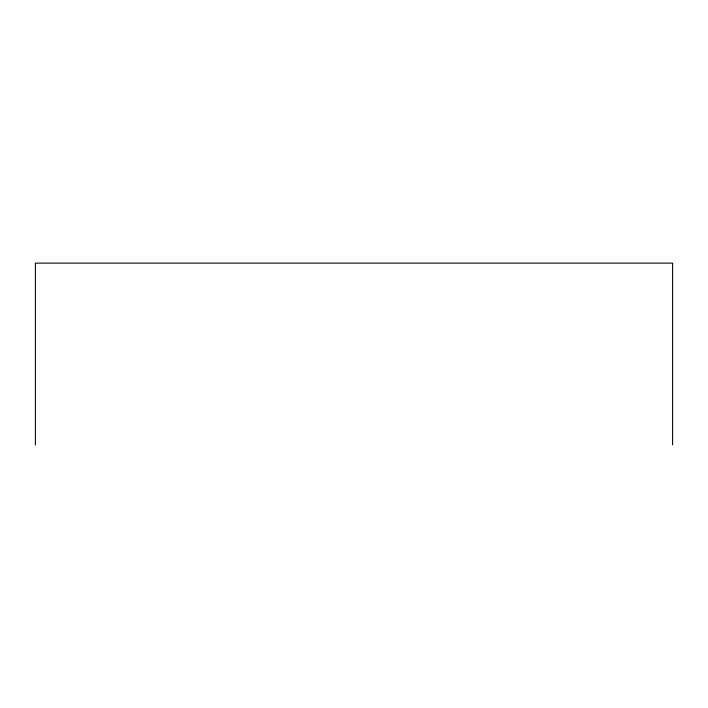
<?xml version="1.0" encoding="UTF-8"?>
<svg xmlns="http://www.w3.org/2000/svg" width="708" height="708" viewBox="0 0 708 708"><rect width="100%" height="100%" fill="white"/><g stroke="black" fill="none" stroke-linecap="round" stroke-linejoin="round"><path stroke-width="1.06" d="M672.6 444.872L672.6 263.128L35.4 263.128L35.4 444.872"/></g></svg>
